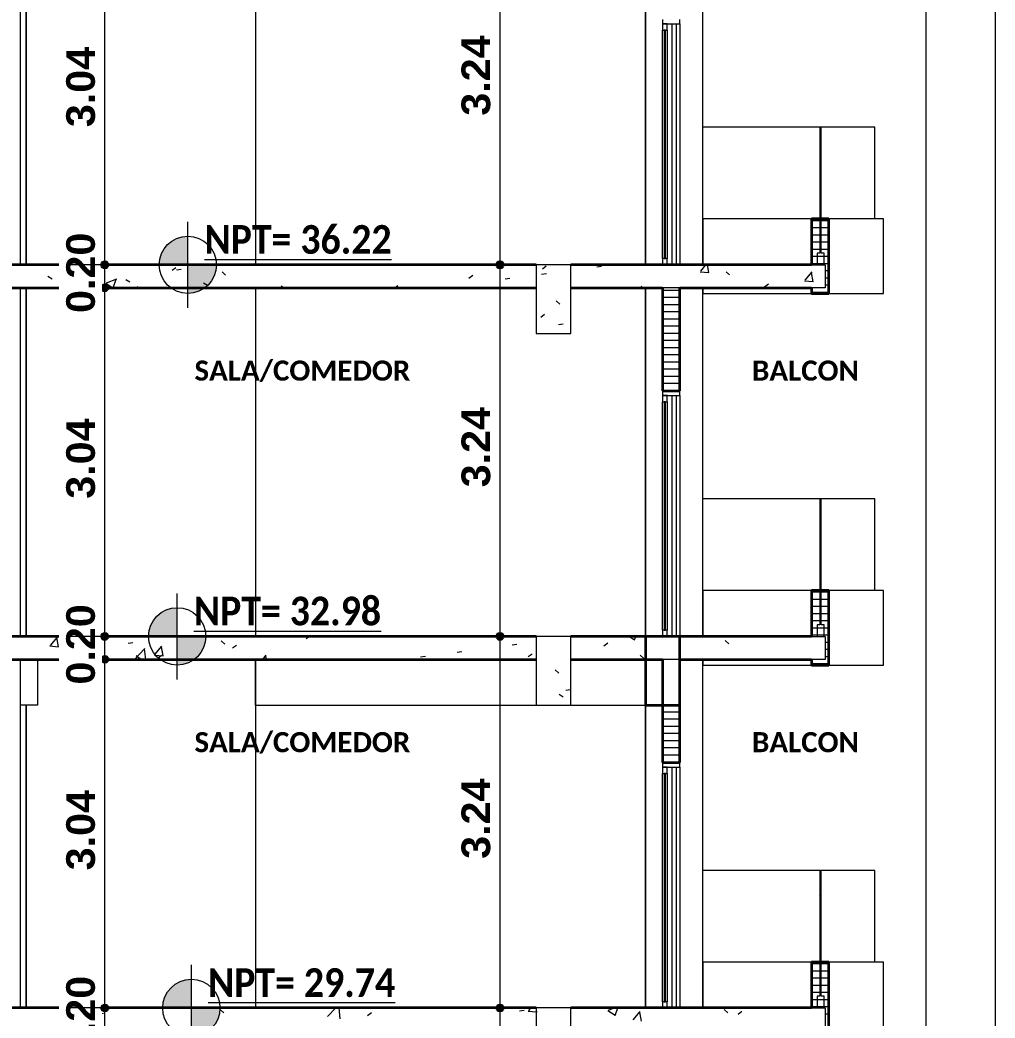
# Model space of a CAD drawing. Header units: metres. Extents: x -144 to 1000, y -717 to 29.
# Drawn here: x 288.83 to 297.33, y -626.71 to -618.01 of the extents above; entities that cross this region are included whole.
import ezdxf

# ---------------------------------------------------------------- set-up
doc = ezdxf.new("R2010")
doc.units = ezdxf.units.M
doc.layers.get('0').update_dxf_attribs({"color": 1})
for name, color, linetype, lineweight in [('A-ANNO-DIMS', 1, 'Continuous', 9), ('A-DETL-GENF', 1, 'Continuous', 9), ('A-DETL-THIN', 1, 'Continuous', 9), ('A-DOOR-FRAM', 1, 'Continuous', 9), ('A-DOOR-GLAZ', 1, 'Continuous', 9), ('A-FLOR', 2, 'Continuous', 9), ('A-FLOR-HRAL', 1, 'Continuous', 9), ('A-FLOR-PATT', 8, 'Continuous', 50), ('A-WALL', 4, 'Continuous', 9), ('G-ANNO-DIMS', 1, 'Continuous', 9), ('G-ANNO-TEXT', 2, 'Continuous', 9), ('S-BEAM', 1, 'Continuous', 9), ('S-COLS', 7, 'Continuous', 9)]:
    doc.layers.add(name, color=color, linetype=linetype, lineweight=lineweight)
doc.layers.add('A-WALL-PATT', color=7, linetype='Continuous', lineweight=35, true_color=0x9c9c9c)
doc.styles.add('Arial Black_B', font='ariblk.ttf', dxfattribs={"width": 0.9, "height": 0.1875})
doc.styles.add('Calibri_B', font='calibrib.ttf', dxfattribs={"height": 0.165})
doc.styles.add('Calibri_B_1', font='calibrib.ttf', dxfattribs={"height": 0.135})
pattern_1 = [(45, (282.0061, -648.2254), (-0.561266, 0.561266), []), (45, (282.2045, -648.2254), (0, 1.122532), []), (45, (281.8077, -648.2254), (0, 1.122532), [])]

# ---------------------------------------------------------------- blocks, each defined once
blk = doc.blocks.new('ololo')
at = {"layer": 'A-ANNO-DIMS', "lineweight": 25, "true_color": 0x008000}
h = blk.add_hatch(color=96, dxfattribs=at)
edge = h.paths.add_edge_path()
edge.add_arc((289.5688, -620.1454), 0.0313, 0, 360)
at = {"layer": 'A-ANNO-DIMS', "lineweight": 25}
h = blk.add_hatch(color=256, dxfattribs=at)
edge = h.paths.add_edge_path()
edge.add_arc((293.0164, -620.1454), 0.0312, 0, 360)
h = blk.add_hatch(color=256, dxfattribs=at)
edge = h.paths.add_edge_path()
edge.add_arc((293.0164, -620.1454), 0.0312, 0, 360)
at = {"layer": 'A-ANNO-DIMS', "lineweight": 25, "true_color": 0x008000}
h = blk.add_hatch(color=96, dxfattribs=at)
edge = h.paths.add_edge_path()
edge.add_arc((289.5688, -620.3454), 0.0313, 0, 360)
h = blk.add_hatch(color=96, dxfattribs=at)
edge = h.paths.add_edge_path()
edge.add_arc((289.5688, -620.3454), 0.0313, 0, 360)
h = blk.add_hatch(color=96, dxfattribs=at)
edge = h.paths.add_edge_path()
edge.add_arc((289.5688, -623.3854), 0.0313, 0, 360)
at = {"layer": 'A-ANNO-DIMS', "lineweight": 25}
h = blk.add_hatch(color=256, dxfattribs=at)
edge = h.paths.add_edge_path()
edge.add_arc((293.0164, -623.3854), 0.0312, 0, 360)
h = blk.add_hatch(color=256, dxfattribs=at)
edge = h.paths.add_edge_path()
edge.add_arc((293.0164, -623.3854), 0.0312, 0, 360)
at = {"layer": 'A-ANNO-DIMS', "lineweight": 25, "true_color": 0x008000}
h = blk.add_hatch(color=96, dxfattribs=at)
edge = h.paths.add_edge_path()
edge.add_arc((289.5688, -623.5854), 0.0313, 0, 360)
h = blk.add_hatch(color=96, dxfattribs=at)
edge = h.paths.add_edge_path()
edge.add_arc((289.5688, -623.5854), 0.0313, 0, 360)
h = blk.add_hatch(color=96, dxfattribs=at)
edge = h.paths.add_edge_path()
edge.add_arc((289.5688, -626.6254), 0.0313, 0, 360)
at = {"layer": 'A-ANNO-DIMS', "lineweight": 25}
h = blk.add_hatch(color=256, dxfattribs=at)
edge = h.paths.add_edge_path()
edge.add_arc((293.0164, -626.6254), 0.0312, 0, 360)
h = blk.add_hatch(color=256, dxfattribs=at)
edge = h.paths.add_edge_path()
edge.add_arc((293.0164, -626.6254), 0.0312, 0, 360)
at = {"layer": 'A-FLOR-HRAL', "true_color": 0x808080}
h = blk.add_hatch(dxfattribs=at)
h.set_pattern_fill('FP_107', color=8, style=0, pattern_type=2)
h.set_pattern_definition(pattern_1)
h.paths.add_polyline_path([(295.8183, -619.7454), (295.8183, -618.9454), (295.8061, -618.9454), (295.8061, -619.7454), (295.815, -619.7454)])
h = blk.add_hatch(dxfattribs=at)
h.set_pattern_fill('FP_107', color=8, style=0, pattern_type=2)
h.set_pattern_definition(pattern_1)
h.paths.add_polyline_path([(295.8183, -622.9854), (295.8183, -622.1854), (295.8061, -622.1854), (295.8061, -622.9854), (295.815, -622.9854)])
h = blk.add_hatch(dxfattribs=at)
h.set_pattern_fill('FP_107', color=8, style=0, pattern_type=2)
h.set_pattern_definition(pattern_1)
h.paths.add_polyline_path([(295.8183, -626.2254), (295.8183, -625.4254), (295.8061, -625.4254), (295.8061, -626.2254), (295.815, -626.2254)])
at = {"layer": 'G-ANNO-DIMS'}
h = blk.add_hatch(color=256, dxfattribs=at)
edge = h.paths.add_edge_path()
edge.add_line((290.293, -620.1454), (290.043, -620.1454))
edge.add_arc((290.293, -620.1454), 0.25, 90, 180, ccw=False)
edge.add_line((290.293, -619.8954), (290.293, -620.1454))
h = blk.add_hatch(color=256, dxfattribs=at)
edge = h.paths.add_edge_path()
edge.add_line((290.293, -620.1454), (290.543, -620.1454))
edge.add_arc((290.293, -620.1454), 0.25, 270, 360, ccw=False)
edge.add_line((290.293, -620.3954), (290.293, -620.1454))
h = blk.add_hatch(color=256, dxfattribs=at)
edge = h.paths.add_edge_path()
edge.add_line((290.2005, -623.3854), (289.9505, -623.3854))
edge.add_arc((290.2005, -623.3854), 0.25, 90, 180, ccw=False)
edge.add_line((290.2005, -623.1354), (290.2005, -623.3854))
h = blk.add_hatch(color=256, dxfattribs=at)
edge = h.paths.add_edge_path()
edge.add_line((290.2005, -623.3854), (290.4505, -623.3854))
edge.add_arc((290.2005, -623.3854), 0.25, 270, 360, ccw=False)
edge.add_line((290.2005, -623.6354), (290.2005, -623.3854))
h = blk.add_hatch(color=256, dxfattribs=at)
edge = h.paths.add_edge_path()
edge.add_line((290.3238, -626.6254), (290.0738, -626.6254))
edge.add_arc((290.3238, -626.6254), 0.25, 90, 180, ccw=False)
edge.add_line((290.3238, -626.3754), (290.3238, -626.6254))
h = blk.add_hatch(color=256, dxfattribs=at)
edge = h.paths.add_edge_path()
edge.add_line((290.3238, -626.6254), (290.5738, -626.6254))
edge.add_arc((290.3238, -626.6254), 0.25, 270, 360, ccw=False)
edge.add_line((290.3238, -626.8754), (290.3238, -626.6254))
at = {"layer": 'A-ANNO-DIMS'}
for p, q in [((293.0164, -620.1454), (293.0164, -616.9054)), ((293.0164, -620.1454), (292.7164, -620.1454)), ((293.0164, -620.1454), (292.7164, -620.1454)), ((293.0164, -623.3854), (293.0164, -620.1454)), ((293.0164, -620.1454), (293.3164, -620.1454)), ((293.0164, -620.1454), (293.3164, -620.1454)), ((293.0164, -623.3854), (292.7164, -623.3854)), ((293.0164, -623.3854), (292.7164, -623.3854)), ((293.0164, -626.6254), (293.0164, -623.3854)), ((293.0164, -623.3854), (293.3164, -623.3854)), ((293.0164, -623.3854), (293.3164, -623.3854)), ((293.0164, -626.6254), (292.7164, -626.6254)), ((293.0164, -626.6254), (292.7164, -626.6254)), ((293.0164, -629.8654), (293.0164, -626.6254)), ((293.0164, -626.6254), (293.3164, -626.6254)), ((293.0164, -626.6254), (293.3164, -626.6254))]:
    blk.add_line(p, q, dxfattribs=at)
at = {"layer": 'A-ANNO-DIMS', "color": 96, "true_color": 0x008000}
for p, q in [((289.5688, -620.1454), (289.2688, -620.1454)), ((289.5688, -620.3454), (289.5688, -620.1454)), ((289.5688, -620.1454), (289.8688, -620.1454)), ((289.5688, -620.3454), (289.2688, -620.3454)), ((289.5688, -620.3454), (289.2688, -620.3454)), ((289.5688, -620.3454), (289.8688, -620.3454)), ((289.5688, -620.3454), (289.8688, -620.3454)), ((289.5688, -623.3854), (289.2688, -623.3854)), ((289.5688, -623.5854), (289.5688, -623.3854)), ((289.5688, -623.3854), (289.8688, -623.3854)), ((289.5688, -623.5854), (289.2688, -623.5854)), ((289.5688, -623.5854), (289.2688, -623.5854)), ((289.5688, -623.5854), (289.8688, -623.5854)), ((289.5688, -623.5854), (289.8688, -623.5854)), ((289.5688, -626.6254), (289.2688, -626.6254)), ((289.5688, -626.8254), (289.5688, -626.6254)), ((289.5688, -626.6254), (289.8688, -626.6254))]:
    blk.add_line(p, q, dxfattribs=at)
at = {"layer": 'A-ANNO-DIMS', "color": 96, "lineweight": 25, "true_color": 0x008000}
for centre in [(289.5688, -620.1454), (289.5688, -620.3454), (289.5688, -620.3454), (289.5688, -623.3854), (289.5688, -623.5854), (289.5688, -623.5854), (289.5688, -626.6254)]:
    blk.add_circle(centre, 0.0313, dxfattribs=at)
at = {"layer": 'A-ANNO-DIMS', "lineweight": 25}
for centre in [(293.0164, -620.1454), (293.0164, -620.1454), (293.0164, -623.3854), (293.0164, -623.3854), (293.0164, -626.6254), (293.0164, -626.6254)]:
    blk.add_circle(centre, 0.0312, dxfattribs=at)
at = {"layer": 'A-DETL-GENF'}
for p, q in [((293.3863, -620.1795), (293.4196, -620.154)), ((293.3788, -620.2268), (293.4203, -620.2214)), ((293.5062, -620.46), (293.5371, -620.4883)), ((293.3709, -620.6023), (293.4041, -620.5768)), ((293.5257, -620.6644), (293.5672, -620.6589)), ((293.4987, -623.6764), (293.5296, -623.7047)), ((293.5314, -623.8903), (293.5668, -623.9129)), ((293.5904, -623.8543), (293.632, -623.8489)), ((293.331, -626.6594), (293.3386, -626.66)), ((293.3387, -626.6606), (293.3322, -626.6254))]:
    blk.add_line(p, q, dxfattribs=at)
at = {"layer": 'A-DETL-THIN'}
for p, q in [((293.331, -620.1454), (293.331, -620.7454)), ((293.6332, -620.1454), (293.331, -620.1454)), ((293.6332, -620.7454), (293.6332, -620.1454)), ((293.331, -620.7454), (293.6332, -620.7454)), ((293.331, -623.3854), (293.331, -623.9854)), ((293.6332, -623.3854), (293.331, -623.3854)), ((293.6332, -623.9854), (293.6332, -623.3854)), ((293.331, -623.9854), (293.6332, -623.9854)), ((293.331, -626.6254), (293.331, -627.2254)), ((293.6332, -626.6254), (293.331, -626.6254)), ((293.6332, -627.2254), (293.6332, -626.6254))]:
    blk.add_line(p, q, dxfattribs=at)
at = {"layer": 'A-DOOR-FRAM', "lineweight": 15}
for p, q in [((294.4341, -618.0054), (294.4341, -618.0454)), ((294.4341, -618.0454), (294.4341, -618.1004)), ((294.4741, -618.0454), (294.4341, -618.0454)), ((294.4341, -618.0454), (294.5841, -618.0454)), ((294.4741, -618.1004), (294.4741, -618.0454)), ((294.5841, -618.0454), (294.5841, -618.0054)), ((294.4341, -618.1004), (294.4741, -618.1004)), ((294.4341, -620.0904), (294.4341, -620.1454)), ((294.4741, -620.0904), (294.4341, -620.0904)), ((294.4341, -620.1454), (294.4741, -620.1454)), ((294.4741, -620.1454), (294.4741, -620.0904)), ((294.4341, -621.2454), (294.4341, -621.2854)), ((294.5841, -621.2454), (294.4341, -621.2454)), ((294.4341, -621.2854), (294.4341, -621.3404)), ((294.4741, -621.2854), (294.4341, -621.2854)), ((294.4341, -621.2854), (294.5841, -621.2854)), ((294.4741, -621.3404), (294.4741, -621.2854)), ((294.5841, -621.2854), (294.5841, -621.2454)), ((294.4341, -621.3404), (294.4741, -621.3404)), ((294.4341, -623.3304), (294.4341, -623.3854)), ((294.4741, -623.3304), (294.4341, -623.3304)), ((294.4741, -623.3854), (294.4741, -623.3304)), ((294.4341, -623.3854), (294.4741, -623.3854)), ((294.4341, -624.4854), (294.4341, -624.5254)), ((294.5841, -624.4854), (294.4341, -624.4854)), ((294.5841, -624.5254), (294.5841, -624.4854)), ((294.4341, -624.5254), (294.4341, -624.5804)), ((294.4741, -624.5254), (294.4341, -624.5254)), ((294.4341, -624.5254), (294.5841, -624.5254)), ((294.4341, -624.5804), (294.4741, -624.5804)), ((294.4741, -624.5804), (294.4741, -624.5254)), ((294.4341, -626.5704), (294.4341, -626.6254)), ((294.4741, -626.5704), (294.4341, -626.5704)), ((294.4741, -626.6254), (294.4741, -626.5704)), ((294.4341, -626.6254), (294.4741, -626.6254))]:
    blk.add_line(p, q, dxfattribs=at)
at = {"layer": 'A-DOOR-FRAM'}
for p, q in [((294.5141, -618.0454), (294.5141, -620.1454)), ((294.5541, -618.0454), (294.5541, -620.1454)), ((294.5841, -618.0454), (294.5841, -620.1454)), ((294.4341, -620.0904), (294.4341, -618.1004)), ((294.4741, -618.1004), (294.4741, -620.0904)), ((294.5141, -621.2854), (294.5141, -623.3854)), ((294.5541, -621.2854), (294.5541, -623.3854)), ((294.5841, -621.2854), (294.5841, -623.3854)), ((294.4341, -623.3304), (294.4341, -621.3404)), ((294.4741, -621.3404), (294.4741, -623.3304)), ((294.4341, -626.5704), (294.4341, -624.5804)), ((294.4741, -624.5804), (294.4741, -626.5704)), ((294.5141, -624.5254), (294.5141, -626.6254)), ((294.5541, -624.5254), (294.5541, -626.6254)), ((294.5841, -624.5254), (294.5841, -626.6254))]:
    blk.add_line(p, q, dxfattribs=at)
at = {"layer": 'A-DOOR-GLAZ'}
for p, q in [((294.4608, -618.1004), (294.4474, -618.1004)), ((294.4474, -618.1004), (294.4474, -620.0904)), ((294.4608, -620.0904), (294.4608, -618.1004)), ((294.4474, -620.0904), (294.4608, -620.0904)), ((294.4608, -621.3404), (294.4474, -621.3404)), ((294.4474, -621.3404), (294.4474, -623.3304)), ((294.4608, -623.3304), (294.4608, -621.3404)), ((294.4474, -623.3304), (294.4608, -623.3304)), ((294.4608, -624.5804), (294.4474, -624.5804)), ((294.4474, -624.5804), (294.4474, -626.5704)), ((294.4608, -626.5704), (294.4608, -624.5804)), ((294.4474, -626.5704), (294.4608, -626.5704))]:
    blk.add_line(p, q, dxfattribs=at)
at = {"layer": 'A-FLOR', "lineweight": 35}
for p, q in [((293.331, -620.1454), (287.4339, -620.1454)), ((295.7318, -620.1454), (293.6332, -620.1454)), ((287.5839, -620.3454), (293.331, -620.3454)), ((293.6332, -620.3454), (294.4341, -620.3454)), ((294.5841, -620.3454), (295.7318, -620.3454)), ((293.331, -623.3854), (287.4339, -623.3854)), ((295.7318, -623.3854), (293.6332, -623.3854)), ((287.5839, -623.5854), (293.331, -623.5854)), ((293.6332, -623.5854), (294.4341, -623.5854)), ((294.5841, -623.5854), (295.7318, -623.5854)), ((293.331, -626.6254), (287.4339, -626.6254)), ((295.7318, -626.6254), (293.6332, -626.6254))]:
    blk.add_line(p, q, dxfattribs=at)
at = {"layer": 'A-FLOR-HRAL'}
for p, q in [((295.8061, -618.9454), (294.7841, -618.9454)), ((295.8061, -618.9454), (295.8061, -620.0434)), ((295.8183, -618.9454), (295.8061, -618.9454)), ((295.8183, -620.0434), (295.8183, -618.9454)), ((296.2842, -618.9454), (295.8183, -618.9454)), ((296.2842, -619.7454), (296.2842, -618.9454)), ((295.8061, -620.0434), (295.7818, -620.0434)), ((295.7818, -620.0434), (295.7818, -620.1454)), ((295.8426, -620.0434), (295.8183, -620.0434)), ((295.8426, -620.1454), (295.8426, -620.0434)), ((295.7818, -620.1454), (295.8426, -620.1454)), ((295.8061, -622.1854), (294.7841, -622.1854)), ((295.8061, -622.1854), (295.8061, -623.2834)), ((295.8183, -622.1854), (295.8061, -622.1854)), ((295.8183, -623.2834), (295.8183, -622.1854)), ((296.2842, -622.1854), (295.8183, -622.1854)), ((296.2842, -622.9854), (296.2842, -622.1854)), ((295.8061, -623.2834), (295.7818, -623.2834)), ((295.7818, -623.2834), (295.7818, -623.3854)), ((295.8426, -623.2834), (295.8183, -623.2834)), ((295.8426, -623.3854), (295.8426, -623.2834)), ((295.7818, -623.3854), (295.8426, -623.3854)), ((295.8061, -625.4254), (294.7841, -625.4254)), ((295.8061, -625.4254), (295.8061, -626.5234)), ((295.8183, -625.4254), (295.8061, -625.4254)), ((295.8183, -626.5234), (295.8183, -625.4254)), ((296.2842, -625.4254), (295.8183, -625.4254)), ((296.2842, -626.2254), (296.2842, -625.4254)), ((295.8061, -626.5234), (295.7818, -626.5234)), ((295.7818, -626.5234), (295.7818, -626.6254)), ((295.8426, -626.5234), (295.8183, -626.5234)), ((295.8426, -626.6254), (295.8426, -626.5234)), ((295.7818, -626.6254), (295.8426, -626.6254))]:
    blk.add_line(p, q, dxfattribs=at)
at = {"layer": 'A-FLOR-PATT', "color": 8, "lineweight": 5, "true_color": 0x828282}
for p, q in [((290.5109, -620.1475), (290.5269, -620.1454)), ((293.8598, -620.1635), (293.9013, -620.158)), ((294.7669, -620.1996), (294.8123, -620.1454)), ((294.838, -620.2127), (294.8256, -620.1454)), ((289.0733, -620.2437), (289.1087, -620.2662)), ((290.1552, -620.1933), (290.1884, -620.1677)), ((290.1938, -620.1892), (290.2354, -620.1838)), ((290.5915, -620.2066), (290.6224, -620.2349)), ((292.7448, -620.2608), (292.778, -620.2353)), ((294.7619, -620.2055), (294.8378, -620.2122)), ((294.9875, -620.2057), (295.0184, -620.234)), ((295.6778, -620.2793), (295.739, -620.2063)), ((295.7489, -620.2924), (295.7342, -620.2128)), ((289.3909, -620.2949), (289.4324, -620.2895)), ((289.4954, -620.2886), (289.5286, -620.2631)), ((289.5783, -620.3045), (289.6389, -620.3454)), ((289.585, -620.3019), (289.6739, -620.2678)), ((289.6424, -620.3454), (289.6674, -620.2708)), ((289.7513, -620.2723), (289.7866, -620.2948)), ((290.4292, -620.301), (290.4646, -620.3235)), ((291.1072, -620.3296), (291.132, -620.3454)), ((292.0991, -620.3454), (292.1262, -620.3245)), ((293.0615, -620.2686), (293.103, -620.2631)), ((294.2469, -620.3329), (294.2605, -620.3454)), ((295.324, -620.3364), (295.3572, -620.3108)), ((295.6729, -620.2852), (295.7488, -620.2918)), ((288.8859, -620.3454), (288.8871, -620.3444)), ((289.8508, -620.3337), (289.8635, -620.3454)), ((289.0946, -623.4636), (289.1559, -623.3907)), ((289.1664, -623.4759), (289.1517, -623.3963)), ((289.7732, -623.443), (289.8147, -623.4376)), ((290.5845, -623.4235), (290.6154, -623.4518)), ((290.6835, -623.4862), (290.7168, -623.4607)), ((291.325, -623.4049), (291.3504, -623.3854)), ((293.1221, -623.4591), (293.1636, -623.4536)), ((293.9226, -623.4663), (293.9559, -623.4408)), ((294.1459, -623.3854), (294.1899, -623.4151)), ((294.19, -623.4155), (294.2002, -623.3854)), ((294.98, -623.4221), (295.0109, -623.4504)), ((289.0903, -623.4688), (289.1663, -623.4754)), ((289.1959, -623.5479), (289.2313, -623.5704)), ((289.4154, -623.5764), (289.5043, -623.5422)), ((289.456, -623.4848), (289.4976, -623.4793)), ((289.4848, -623.5854), (289.4984, -623.5449)), ((289.8273, -623.5854), (289.919, -623.4898)), ((289.8439, -623.5506), (289.8748, -623.579)), ((289.9272, -623.5854), (289.9164, -623.4925)), ((290.0013, -623.5485), (290.0772, -623.5551)), ((290.0056, -623.5433), (290.0668, -623.4703)), ((290.0316, -623.5755), (290.0649, -623.55)), ((290.0773, -623.5556), (290.0626, -623.476)), ((290.948, -623.5854), (290.9777, -623.55)), ((292.6411, -623.5224), (292.6826, -623.5169)), ((293.2627, -623.5617), (293.296, -623.5362)), ((294.2394, -623.5493), (294.2703, -623.5776)), ((289.4093, -623.5786), (289.4193, -623.5854)), ((289.8739, -623.5766), (289.8878, -623.5854)), ((290.979, -623.5854), (290.9736, -623.5557)), ((292.3237, -623.5642), (292.3652, -623.5587)), ((289.2637, -626.6303), (289.2701, -626.6254)), ((289.5165, -626.6753), (289.558, -626.6698)), ((290.5776, -626.6404), (290.6085, -626.6687)), ((291.5127, -626.6993), (291.5836, -626.6254)), ((291.6226, -626.7186), (291.6118, -626.6254)), ((291.8613, -626.6917), (291.8946, -626.6662)), ((293.1867, -626.649), (293.2283, -626.6435)), ((293.2627, -626.6534), (293.331, -626.6594)), ((293.2665, -626.6488), (293.2861, -626.6254)), ((293.9578, -626.6466), (294.0209, -626.6892)), ((293.9638, -626.6443), (294.0131, -626.6254)), ((294.0211, -626.6897), (294.0426, -626.6254)), ((294.1774, -626.7285), (294.2386, -626.6555)), ((294.2496, -626.7403), (294.2349, -626.6607)), ((294.9725, -626.6385), (295.0034, -626.6668)), ((295.0924, -626.678), (295.1256, -626.6525))]:
    blk.add_line(p, q, dxfattribs=at)
at = {"layer": 'A-WALL'}
for p, q in [((296.734, -642.8254), (296.734, -616.4054)), ((297.334, -616.4054), (297.334, -642.8254)), ((288.8343, -620.1454), (288.8343, -617.1054)), ((290.884, -617.1054), (290.884, -620.1454)), ((294.2838, -620.1454), (294.2838, -617.1054)), ((288.8843, -620.1454), (288.8843, -617.5054)), ((295.7318, -619.7454), (294.7841, -619.7454)), ((294.7841, -619.7454), (294.7841, -620.1454)), ((296.3624, -619.7454), (295.8839, -619.7454)), ((296.3624, -620.3954), (296.3624, -619.7454)), ((295.7318, -620.1454), (295.8536, -620.1454)), ((295.8536, -620.1454), (295.8536, -620.3454)), ((288.8343, -623.3854), (288.8343, -620.3454)), ((288.8843, -623.3854), (288.8843, -620.3454)), ((290.884, -620.3454), (290.884, -623.3854)), ((294.2838, -623.3854), (294.2838, -620.3454)), ((294.5841, -620.3454), (294.4341, -620.3454)), ((294.7841, -620.3454), (294.7841, -620.3954)), ((294.7841, -620.3954), (295.7318, -620.3954)), ((295.8536, -620.3454), (295.7318, -620.3454)), ((295.8839, -620.3954), (296.3624, -620.3954)), ((295.7318, -622.9854), (294.7841, -622.9854)), ((294.7841, -622.9854), (294.7841, -623.3854)), ((296.3624, -622.9854), (295.8839, -622.9854)), ((296.3624, -623.6354), (296.3624, -622.9854)), ((295.7318, -623.3854), (295.8536, -623.3854)), ((295.8536, -623.3854), (295.8536, -623.5854)), ((288.8343, -626.6254), (288.8343, -623.5854)), ((290.884, -623.5854), (290.884, -626.6254)), ((294.2838, -626.6254), (294.2838, -623.5854)), ((294.5841, -623.5854), (294.4341, -623.5854)), ((294.7841, -623.5854), (294.7841, -623.6354)), ((294.7841, -623.6354), (295.7318, -623.6354)), ((295.8536, -623.5854), (295.7318, -623.5854)), ((295.8839, -623.6354), (296.3624, -623.6354)), ((288.8843, -626.6254), (288.8843, -623.9854)), ((295.7318, -626.2254), (294.7841, -626.2254)), ((294.7841, -626.2254), (294.7841, -626.6254)), ((296.3624, -626.2254), (295.8839, -626.2254)), ((296.3624, -626.8754), (296.3624, -626.2254)), ((295.7318, -626.6254), (295.8536, -626.6254)), ((295.8536, -626.6254), (295.8536, -626.8254))]:
    blk.add_line(p, q, dxfattribs=at)
at = {"layer": 'A-WALL', "lineweight": 35}
for p, q in [((295.8839, -619.7454), (295.7318, -619.7454)), ((295.7318, -619.7454), (295.7318, -620.1454)), ((295.8839, -620.3954), (295.8839, -619.7454)), ((294.4341, -620.3454), (294.4341, -621.2454)), ((294.5841, -621.2454), (294.5841, -620.3454)), ((295.7318, -620.3454), (295.7318, -620.3954)), ((295.7318, -620.3954), (295.8839, -620.3954)), ((294.4341, -621.2454), (294.5841, -621.2454)), ((295.8839, -622.9854), (295.7318, -622.9854)), ((295.7318, -622.9854), (295.7318, -623.3854)), ((295.8839, -623.6354), (295.8839, -622.9854)), ((294.4341, -623.5854), (294.4341, -624.4854)), ((294.5841, -624.4854), (294.5841, -623.5854)), ((295.7318, -623.5854), (295.7318, -623.6354)), ((295.7318, -623.6354), (295.8839, -623.6354)), ((294.4341, -624.4854), (294.5841, -624.4854)), ((295.8839, -626.2254), (295.7318, -626.2254)), ((295.7318, -626.2254), (295.7318, -626.6254)), ((295.8839, -626.8754), (295.8839, -626.2254))]:
    blk.add_line(p, q, dxfattribs=at)
at = {"layer": 'A-WALL-PATT', "color": 8, "lineweight": 5, "true_color": 0x727272}
for p, q in [((295.7318, -619.7579), (295.8839, -619.7579)), ((295.7318, -619.8204), (295.8839, -619.8204)), ((295.7318, -619.8829), (295.8839, -619.8829)), ((295.7318, -619.9454), (295.8839, -619.9454)), ((295.7318, -620.0079), (295.8839, -620.0079)), ((295.7318, -620.0704), (295.8839, -620.0704)), ((295.7318, -620.1329), (295.8839, -620.1329)), ((295.8536, -620.1954), (295.8839, -620.1954)), ((295.8536, -620.2579), (295.8839, -620.2579)), ((295.8536, -620.3204), (295.8839, -620.3204)), ((294.4341, -620.3654), (294.5841, -620.3654)), ((295.7318, -620.3829), (295.8839, -620.3829)), ((294.4341, -620.4279), (294.5841, -620.4279)), ((294.4341, -620.4904), (294.5841, -620.4904)), ((294.4341, -620.5529), (294.5841, -620.5529)), ((294.4341, -620.6154), (294.5841, -620.6154)), ((294.4341, -620.6779), (294.5841, -620.6779)), ((294.4341, -620.7404), (294.5841, -620.7404)), ((294.4341, -620.8029), (294.5841, -620.8029)), ((294.4341, -620.8654), (294.5841, -620.8654)), ((294.4341, -620.9279), (294.5841, -620.9279)), ((294.4341, -620.9904), (294.5841, -620.9904)), ((294.4341, -621.0529), (294.5841, -621.0529)), ((294.4341, -621.1154), (294.5841, -621.1154)), ((294.4341, -621.1779), (294.5841, -621.1779)), ((294.4341, -621.2404), (294.5841, -621.2404)), ((295.7318, -622.9979), (295.8839, -622.9979)), ((295.7318, -623.0604), (295.8839, -623.0604)), ((295.7318, -623.1229), (295.8839, -623.1229)), ((295.7318, -623.1854), (295.8839, -623.1854)), ((295.7318, -623.2479), (295.8839, -623.2479)), ((295.7318, -623.3104), (295.8839, -623.3104)), ((295.7318, -623.3729), (295.8839, -623.3729)), ((295.8536, -623.4354), (295.8839, -623.4354)), ((295.8536, -623.4979), (295.8839, -623.4979)), ((295.7318, -623.6229), (295.8839, -623.6229)), ((295.8536, -623.5604), (295.8839, -623.5604)), ((294.4341, -624.0429), (294.5841, -624.0429)), ((294.4341, -624.1054), (294.5841, -624.1054)), ((294.4341, -624.1679), (294.5841, -624.1679)), ((294.4341, -624.2304), (294.5841, -624.2304)), ((294.4341, -624.2929), (294.5841, -624.2929)), ((294.4341, -624.3554), (294.5841, -624.3554)), ((294.4341, -624.4179), (294.5841, -624.4179)), ((294.4341, -624.4804), (294.5841, -624.4804)), ((295.7318, -626.2379), (295.8839, -626.2379)), ((295.7318, -626.3004), (295.8839, -626.3004)), ((295.7318, -626.3629), (295.8839, -626.3629)), ((295.7318, -626.4254), (295.8839, -626.4254)), ((295.7318, -626.4879), (295.8839, -626.4879)), ((295.7318, -626.5504), (295.8839, -626.5504)), ((295.7318, -626.6129), (295.8839, -626.6129)), ((295.8536, -626.6754), (295.8839, -626.6754))]:
    blk.add_line(p, q, dxfattribs=at)
at = {"layer": 'G-ANNO-DIMS'}
for p, q in [((290.293, -620.5204), (290.293, -619.7704)), ((289.918, -620.1454), (292.043, -620.1454)), ((290.2005, -623.7604), (290.2005, -623.0104)), ((289.8255, -623.3854), (291.9505, -623.3854)), ((290.3238, -627.0004), (290.3238, -626.2504)), ((289.9488, -626.6254), (292.0738, -626.6254))]:
    blk.add_line(p, q, dxfattribs=at)
for centre in [(290.293, -620.1454), (290.2005, -623.3854), (290.3238, -626.6254)]:
    blk.add_circle(centre, 0.25, dxfattribs=at)
at = {"layer": 'S-BEAM', "lineweight": 35}
for p, q in [((294.5841, -623.3854), (294.2841, -623.3854)), ((294.2841, -623.3854), (294.2841, -623.9854)), ((294.5841, -623.9854), (294.5841, -623.3854)), ((294.2841, -623.9854), (294.5841, -623.9854))]:
    blk.add_line(p, q, dxfattribs=at)
at = {"layer": 'S-BEAM'}
for p, q in [((288.9828, -623.5854), (288.9828, -623.9854)), ((290.8848, -623.9854), (290.8848, -623.5854)), ((288.9828, -623.9854), (288.8343, -623.9854)), ((290.8848, -623.9854), (293.331, -623.9854)), ((293.6332, -623.9854), (294.2841, -623.9854))]:
    blk.add_line(p, q, dxfattribs=at)
at = {"layer": 'S-COLS'}
for p, q in [((294.7841, -620.1454), (294.7841, -617.1054)), ((288.8838, -617.5054), (288.8838, -620.1454)), ((294.284, -617.5054), (294.284, -620.1454)), ((294.2841, -617.5054), (294.2841, -620.1454)), ((288.8838, -620.3454), (288.8838, -623.3854)), ((294.284, -620.3454), (294.284, -623.3854)), ((294.2841, -620.3454), (294.2841, -623.3854)), ((294.7841, -623.3854), (294.7841, -620.3454)), ((294.7841, -626.6254), (294.7841, -623.5854)), ((288.8838, -623.9854), (288.8838, -626.6254)), ((294.284, -623.9854), (294.284, -626.6254)), ((294.2841, -623.9854), (294.2841, -626.6254))]:
    blk.add_line(p, q, dxfattribs=at)
at = {"layer": 'G-ANNO-DIMS', "style": 'Calibri_B', "width": 0.9}
for s, p in [('%%UNPT= 36.22', (290.4386, -620.0489)), ('%%UNPT= 32.98', (290.3461, -623.2889)), ('%%UNPT= 29.74', (290.4694, -626.5289))]:
    blk.add_text(s, height=0.25, dxfattribs=at).set_placement(p)
at = {"layer": 'G-ANNO-TEXT', "style": 'Calibri_B_1'}
for s, p in [('SALA/COMEDOR', (290.3513, -621.1551)), ('BALCON', (295.2144, -621.1551)), ('SALA/COMEDOR', (290.3513, -624.3951)), ('BALCON', (295.2144, -624.3951))]:
    blk.add_text(s, height=0.175, dxfattribs=at).set_placement(p)
at = {"layer": 'A-ANNO-DIMS', "char_height": 0.25, "width": 0.767402, "attachment_point": 1, "rotation": 90, "line_spacing_factor": 1.180619, "style": 'Arial Black_B', "bg_fill": 3, "box_fill_scale": 1.25, "bg_fill_color": 256, "bg_fill_true_color": 13158600, "bg_fill_transparency": 0}
for insert in [(292.6801, -618.8451), (292.6801, -622.0851), (292.6801, -625.3251)]:
    blk.add_mtext('3.24', dxfattribs=dict(at, insert=insert))
at = {"layer": 'A-ANNO-DIMS', "color": 96, "true_color": 0x008000, "insert": (289.2325, -627.0451), "char_height": 0.25, "width": 0.767402, "attachment_point": 1, "rotation": 90, "line_spacing_factor": 1.180619, "style": 'Arial Black_B', "bg_fill": 3, "box_fill_scale": 1.25, "bg_fill_color": 256, "bg_fill_true_color": 13158600, "bg_fill_transparency": 0}
blk.add_mtext('0.20', dxfattribs=at)
at = {"layer": 'A-ANNO-DIMS', "lineweight": 25, "true_color": 0x008000}
h = blk.add_hatch(color=96, dxfattribs=at)
edge = h.paths.add_edge_path()
edge.add_arc((289.5688, -626.6254), 0.0313, 0, 360)
at = {"layer": 'A-ANNO-DIMS', "color": 96, "true_color": 0x008000}
for q in [(289.5688, -623.5854), (289.2688, -626.6254), (289.8688, -626.6254)]:
    blk.add_line((289.5688, -626.6254), q, dxfattribs=at)
at = {"layer": 'A-ANNO-DIMS', "color": 96, "lineweight": 25, "true_color": 0x008000}
blk.add_circle((289.5688, -626.6254), 0.0313, dxfattribs=at)
at = {"layer": 'A-ANNO-DIMS', "color": 96, "true_color": 0x008000, "char_height": 0.25, "width": 0.767402, "attachment_point": 1, "rotation": 90, "line_spacing_factor": 1.180619, "style": 'Arial Black_B', "bg_fill": 3, "box_fill_scale": 1.25, "bg_fill_color": 256, "bg_fill_true_color": 13158600, "bg_fill_transparency": 0}
for s, insert in [('0.20', (289.2325, -623.8051)), ('3.04', (289.2325, -625.4251))]:
    blk.add_mtext(s, dxfattribs=dict(at, insert=insert))
at = {"layer": 'A-ANNO-DIMS', "lineweight": 25, "true_color": 0x008000}
h = blk.add_hatch(color=96, dxfattribs=at)
edge = h.paths.add_edge_path()
edge.add_arc((289.5688, -623.3854), 0.0313, 0, 360)
at = {"layer": 'A-ANNO-DIMS', "color": 96, "true_color": 0x008000}
for q in [(289.5688, -620.3454), (289.2688, -623.3854), (289.8688, -623.3854)]:
    blk.add_line((289.5688, -623.3854), q, dxfattribs=at)
at = {"layer": 'A-ANNO-DIMS', "color": 96, "lineweight": 25, "true_color": 0x008000}
blk.add_circle((289.5688, -623.3854), 0.0313, dxfattribs=at)
at = {"layer": 'A-ANNO-DIMS', "color": 96, "true_color": 0x008000, "char_height": 0.25, "width": 0.767402, "attachment_point": 1, "rotation": 90, "line_spacing_factor": 1.180619, "style": 'Arial Black_B', "bg_fill": 3, "box_fill_scale": 1.25, "bg_fill_color": 256, "bg_fill_true_color": 13158600, "bg_fill_transparency": 0}
for s, insert in [('0.20', (289.2325, -620.5651)), ('3.04', (289.2325, -622.1851))]:
    blk.add_mtext(s, dxfattribs=dict(at, insert=insert))
at = {"layer": 'A-ANNO-DIMS', "lineweight": 25, "true_color": 0x008000}
h = blk.add_hatch(color=96, dxfattribs=at)
edge = h.paths.add_edge_path()
edge.add_arc((289.5688, -620.1454), 0.0313, 0, 360)
at = {"layer": 'A-ANNO-DIMS', "color": 96, "true_color": 0x008000}
for q in [(289.5688, -617.1054), (289.2688, -620.1454), (289.8688, -620.1454)]:
    blk.add_line((289.5688, -620.1454), q, dxfattribs=at)
at = {"layer": 'A-ANNO-DIMS', "color": 96, "lineweight": 25, "true_color": 0x008000}
blk.add_circle((289.5688, -620.1454), 0.0313, dxfattribs=at)
at = {"layer": 'A-ANNO-DIMS', "color": 96, "true_color": 0x008000, "insert": (289.2325, -618.9451), "char_height": 0.25, "width": 0.767402, "attachment_point": 1, "rotation": 90, "line_spacing_factor": 1.180619, "style": 'Arial Black_B', "bg_fill": 3, "box_fill_scale": 1.25, "bg_fill_color": 256, "bg_fill_true_color": 13158600, "bg_fill_transparency": 0}
blk.add_mtext('3.04', dxfattribs=at)

msp = doc.modelspace()

# ---------------------------------------------------------------- block references
at = {"color": 3}
msp.add_blockref('ololo', (0, 0), dxfattribs=at)

doc.saveas('drawing.dxf')
